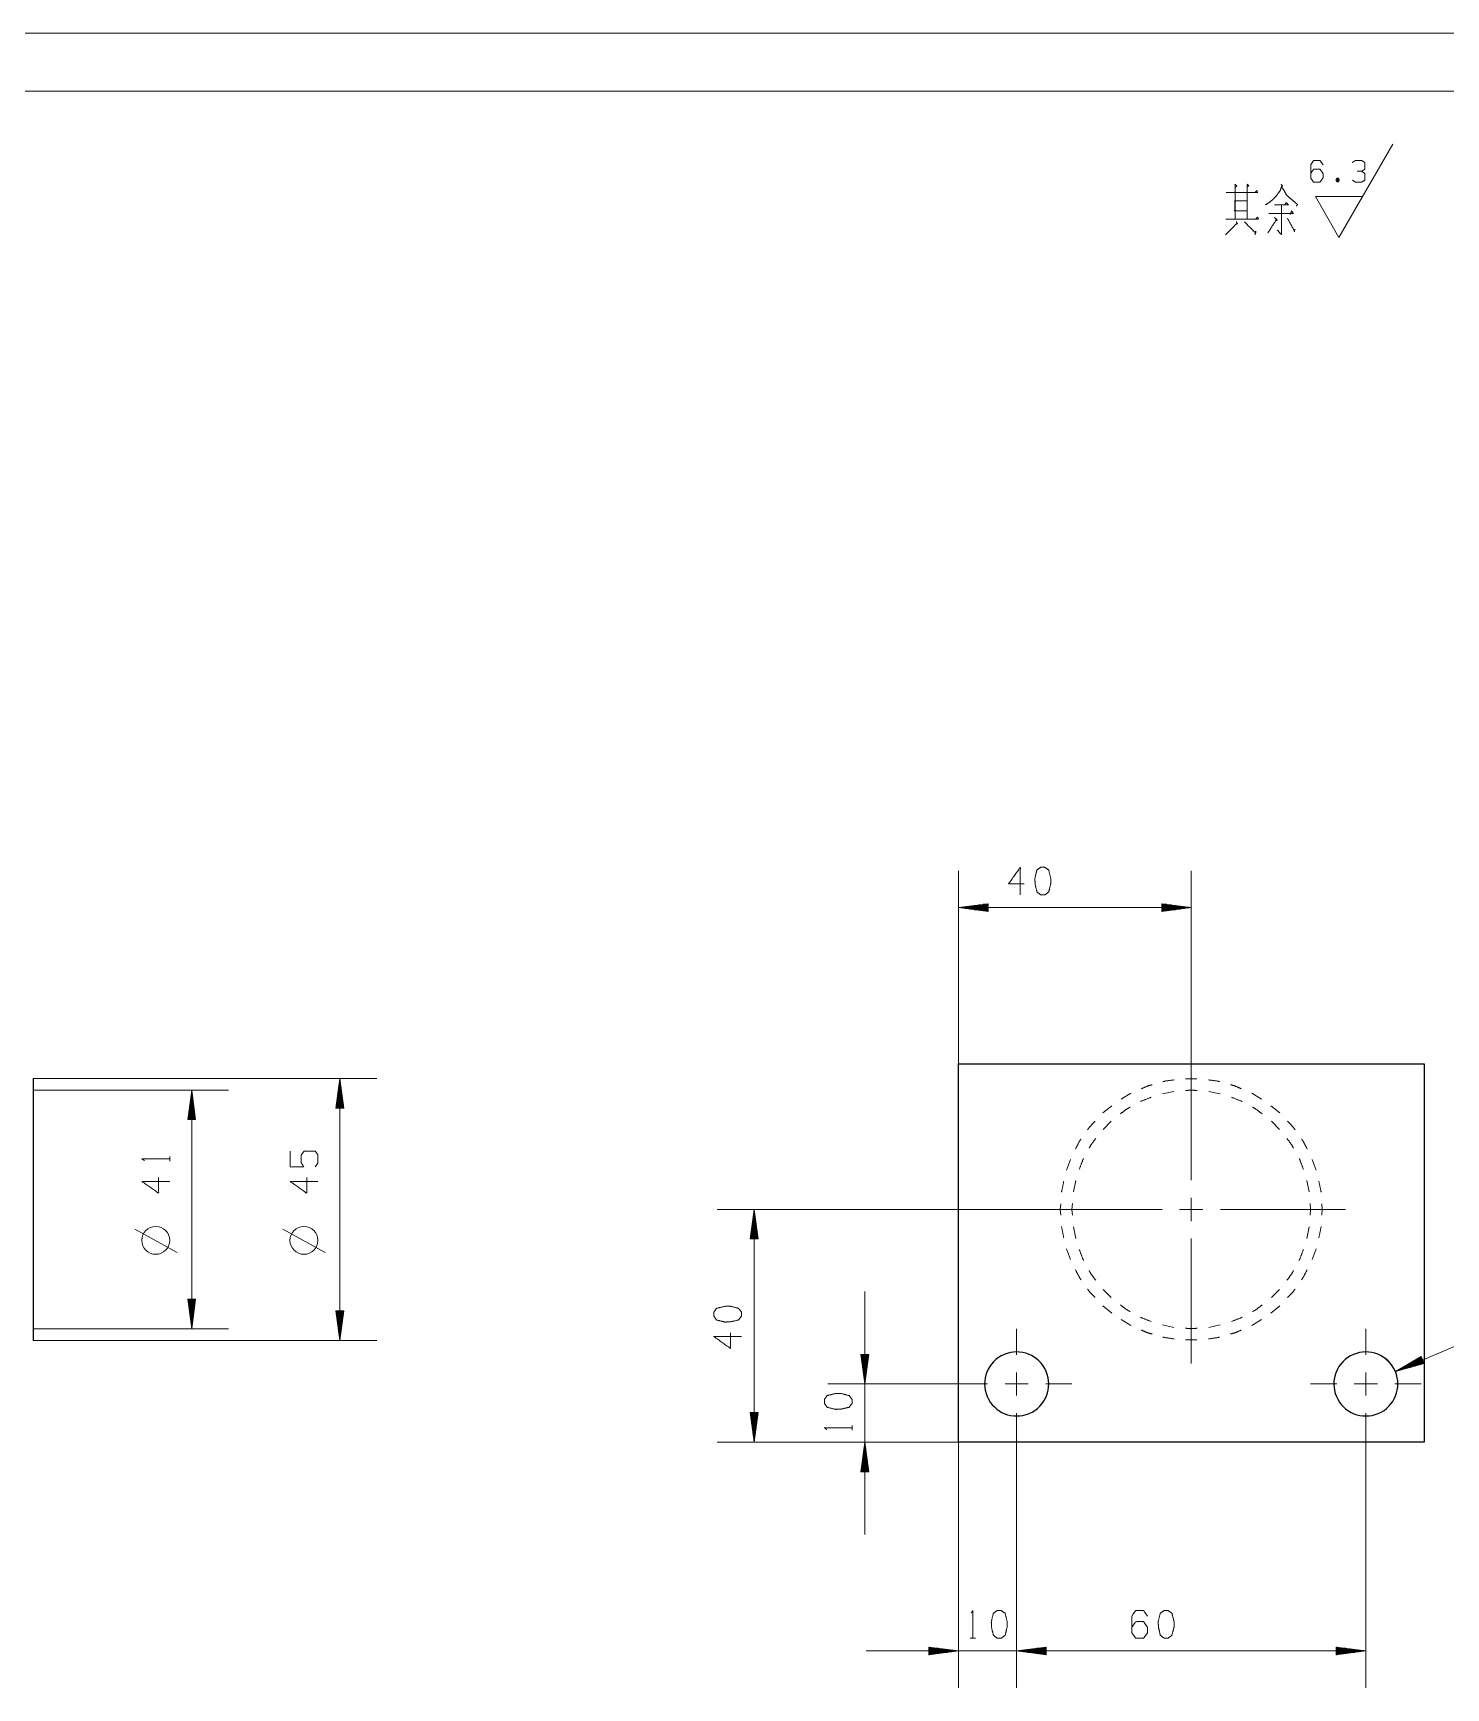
# Model space of a CAD drawing. Header units: millimetres. Extents: x 2210 to 79821, y -19430 to 2344.
# Drawn here: x 6375.1 to 6496.5, y 1647.6 to 1789.8 of the extents above; entities that cross this region are included whole.
import ezdxf

# ---------------------------------------------------------------- set-up
doc = ezdxf.new("R2010")
doc.units = ezdxf.units.MM
doc.layers.add('101', color=7, linetype='Continuous', true_color=0xffffff)

msp = doc.modelspace()

# ---------------------------------------------------------------- linework, layer by layer
at = {"layer": '101', "color": 133, "linetype": 'Continuous', "lineweight": 18}
for p, q in [((6562.03, 1789.82), (6142.03, 1789.82)), ((6557.03, 1784.82), (6167.03, 1784.82))]:
    msp.add_line(p, q, dxfattribs=at)
at = {"layer": '101', "color": 43, "linetype": 'Continuous', "lineweight": 18}
for p, q in [((6487.29, 1772.27), (6491.91, 1780.27)), ((6487.11, 1777.36), (6487.24, 1777.03)), ((6485.28, 1775.77), (6489.31, 1775.77)), ((6487.29, 1772.27), (6485.28, 1775.77))]:
    msp.add_line(p, q, dxfattribs=at)
at = {"layer": '101', "color": 22, "linetype": 'Continuous', "lineweight": 18}
for p, q in [((6454.6, 1701.26), (6454.6, 1717.86)), ((6474.6, 1702.01), (6474.6, 1717.86)), ((6457.14, 1715.02), (6454.6, 1714.69)), ((6454.6, 1714.69), (6457.14, 1714.35)), ((6454.6, 1714.69), (6474.6, 1714.69)), ((6457.14, 1714.71), (6454.8, 1714.71)), ((6457.14, 1714.66), (6454.8, 1714.66)), ((6457.14, 1714.76), (6455.18, 1714.76)), ((6457.14, 1714.61), (6455.18, 1714.61)), ((6457.14, 1714.81), (6455.57, 1714.81)), ((6457.14, 1714.87), (6455.95, 1714.87)), ((6457.14, 1714.92), (6456.34, 1714.92)), ((6457.14, 1714.97), (6456.73, 1714.97)), ((6457.14, 1715.02), (6457.11, 1715.02)), ((6457.14, 1715.02), (6457.11, 1715.02)), ((6457.14, 1714.35), (6457.14, 1715.02)), ((6474.6, 1714.69), (6472.06, 1715.02)), ((6472.06, 1715.02), (6472.1, 1715.02)), ((6472.06, 1715.02), (6472.06, 1714.35)), ((6472.06, 1715.02), (6472.1, 1715.02)), ((6472.06, 1714.97), (6472.48, 1714.97)), ((6472.06, 1714.92), (6472.87, 1714.92)), ((6472.06, 1714.87), (6473.25, 1714.87)), ((6472.06, 1714.81), (6473.64, 1714.81)), ((6472.06, 1714.76), (6474.03, 1714.76)), ((6472.06, 1714.71), (6474.41, 1714.71)), ((6472.06, 1714.35), (6474.6, 1714.69)), ((6472.06, 1714.66), (6474.41, 1714.66)), ((6472.06, 1714.61), (6474.03, 1714.61)), ((6457.14, 1714.56), (6455.57, 1714.56)), ((6457.14, 1714.51), (6455.95, 1714.51)), ((6457.14, 1714.46), (6456.34, 1714.46)), ((6457.14, 1714.41), (6456.73, 1714.41)), ((6457.14, 1714.36), (6457.11, 1714.36)), ((6457.14, 1714.36), (6457.11, 1714.36)), ((6472.06, 1714.56), (6473.64, 1714.56)), ((6472.06, 1714.51), (6473.25, 1714.51)), ((6472.06, 1714.46), (6472.87, 1714.46)), ((6472.06, 1714.41), (6472.48, 1714.41)), ((6472.06, 1714.36), (6472.1, 1714.36)), ((6472.06, 1714.36), (6472.1, 1714.36)), ((6375.1, 1700.01), (6404.63, 1700.01)), ((6375.1, 1699.01), (6391.9, 1699.01)), ((6388.73, 1699.01), (6388.39, 1696.47)), ((6389.06, 1696.47), (6388.73, 1699.01)), ((6388.73, 1699.01), (6388.73, 1678.51)), ((6401.45, 1700.01), (6401.12, 1697.47)), ((6401.33, 1697.47), (6401.33, 1699.05)), ((6401.38, 1697.47), (6401.38, 1699.43)), ((6401.43, 1697.47), (6401.43, 1699.82)), ((6401.79, 1697.47), (6401.45, 1700.01)), ((6401.45, 1677.51), (6401.45, 1700.01)), ((6401.48, 1697.47), (6401.48, 1699.82)), ((6401.53, 1697.47), (6401.53, 1699.43)), ((6401.58, 1697.47), (6401.58, 1699.05)), ((6388.55, 1696.47), (6388.55, 1697.66)), ((6388.6, 1696.47), (6388.6, 1698.05)), ((6388.65, 1696.47), (6388.65, 1698.43)), ((6388.7, 1696.47), (6388.7, 1698.82)), ((6388.75, 1696.47), (6388.75, 1698.82)), ((6388.8, 1696.47), (6388.8, 1698.43)), ((6388.85, 1696.47), (6388.85, 1698.05)), ((6388.9, 1696.47), (6388.9, 1697.66)), ((6401.17, 1697.47), (6401.17, 1697.89)), ((6401.22, 1697.47), (6401.22, 1698.27)), ((6401.27, 1697.47), (6401.27, 1698.66)), ((6401.63, 1697.47), (6401.63, 1698.66)), ((6401.68, 1697.47), (6401.68, 1698.27)), ((6401.73, 1697.47), (6401.73, 1697.89)), ((6388.39, 1696.47), (6389.06, 1696.47)), ((6388.4, 1696.47), (6388.4, 1696.5)), ((6388.4, 1696.47), (6388.4, 1696.5)), ((6388.45, 1696.47), (6388.45, 1696.89)), ((6388.5, 1696.47), (6388.5, 1697.27)), ((6388.95, 1696.47), (6388.95, 1697.27)), ((6389.01, 1696.47), (6389.01, 1696.89)), ((6389.06, 1696.47), (6389.06, 1696.5)), ((6389.06, 1696.47), (6389.06, 1696.5)), ((6401.12, 1697.47), (6401.12, 1697.5)), ((6401.12, 1697.47), (6401.12, 1697.5)), ((6401.12, 1697.47), (6401.79, 1697.47)), ((6401.78, 1697.47), (6401.78, 1697.5)), ((6401.78, 1697.47), (6401.78, 1697.5)), ((6461.35, 1688.76), (6433.88, 1688.76)), ((6437.06, 1688.76), (6436.72, 1686.22)), ((6436.93, 1686.22), (6436.93, 1687.8)), ((6436.98, 1686.22), (6436.98, 1688.18)), ((6437.03, 1686.22), (6437.03, 1688.57)), ((6437.06, 1668.76), (6437.06, 1688.76)), ((6437.39, 1686.22), (6437.06, 1688.76)), ((6437.08, 1686.22), (6437.08, 1688.57)), ((6437.13, 1686.22), (6437.13, 1688.18)), ((6437.18, 1686.22), (6437.18, 1687.8)), ((6492.14, 1674.83), (6523.43, 1688.07)), ((6436.72, 1686.22), (6437.39, 1686.22)), ((6436.73, 1686.22), (6436.73, 1686.25)), ((6436.73, 1686.22), (6436.73, 1686.25)), ((6436.78, 1686.22), (6436.78, 1686.64)), ((6436.83, 1686.22), (6436.83, 1687.02)), ((6436.88, 1686.22), (6436.88, 1687.41)), ((6437.23, 1686.22), (6437.23, 1687.41)), ((6437.28, 1686.22), (6437.28, 1687.02)), ((6437.34, 1686.22), (6437.34, 1686.64)), ((6437.39, 1686.22), (6437.39, 1686.25)), ((6437.39, 1686.22), (6437.39, 1686.25)), ((6388.39, 1681.05), (6388.73, 1678.51)), ((6389.06, 1681.05), (6388.39, 1681.05)), ((6388.4, 1681.05), (6388.4, 1681.02)), ((6388.4, 1681.05), (6388.4, 1681.02)), ((6388.45, 1681.05), (6388.45, 1680.63)), ((6388.5, 1681.05), (6388.5, 1680.25)), ((6388.55, 1681.05), (6388.55, 1679.86)), ((6388.6, 1681.05), (6388.6, 1679.48)), ((6388.65, 1681.05), (6388.65, 1679.09)), ((6388.7, 1681.05), (6388.7, 1678.7)), ((6388.73, 1678.51), (6389.06, 1681.05)), ((6388.75, 1681.05), (6388.75, 1678.7)), ((6388.8, 1681.05), (6388.8, 1679.09)), ((6388.85, 1681.05), (6388.85, 1679.48)), ((6388.9, 1681.05), (6388.9, 1679.86)), ((6388.95, 1681.05), (6388.95, 1680.25)), ((6389.01, 1681.05), (6389.01, 1680.63)), ((6389.06, 1681.05), (6389.06, 1681.02)), ((6389.06, 1681.05), (6389.06, 1681.02)), ((6446.55, 1681.7), (6446.55, 1660.82)), ((6401.79, 1680.05), (6401.12, 1680.05)), ((6401.12, 1680.05), (6401.45, 1677.51)), ((6401.12, 1680.05), (6401.12, 1680.02)), ((6401.12, 1680.05), (6401.12, 1680.02)), ((6401.17, 1680.05), (6401.17, 1679.63)), ((6401.22, 1680.05), (6401.22, 1679.25)), ((6401.27, 1680.05), (6401.27, 1678.86)), ((6401.33, 1680.05), (6401.33, 1678.48)), ((6401.38, 1680.05), (6401.38, 1678.09)), ((6401.43, 1680.05), (6401.43, 1677.7)), ((6401.45, 1677.51), (6401.79, 1680.05)), ((6401.48, 1680.05), (6401.48, 1677.7)), ((6401.53, 1680.05), (6401.53, 1678.09)), ((6401.58, 1680.05), (6401.58, 1678.48)), ((6401.63, 1680.05), (6401.63, 1678.86)), ((6401.68, 1680.05), (6401.68, 1679.25)), ((6401.73, 1680.05), (6401.73, 1679.63)), ((6401.78, 1680.05), (6401.78, 1680.02)), ((6401.78, 1680.05), (6401.78, 1680.02)), ((6375.1, 1678.51), (6391.9, 1678.51)), ((6375.1, 1677.51), (6404.63, 1677.51)), ((6446.22, 1676.3), (6446.55, 1673.76)), ((6446.89, 1676.3), (6446.22, 1676.3)), ((6446.22, 1676.3), (6446.22, 1676.27)), ((6446.22, 1676.3), (6446.22, 1676.27)), ((6446.27, 1676.3), (6446.27, 1675.88)), ((6446.33, 1676.3), (6446.33, 1675.5)), ((6446.38, 1676.3), (6446.38, 1675.11)), ((6446.43, 1676.3), (6446.43, 1674.73)), ((6446.48, 1676.3), (6446.48, 1674.34)), ((6446.53, 1676.3), (6446.53, 1673.95)), ((6446.55, 1673.76), (6446.89, 1676.3)), ((6446.58, 1676.3), (6446.58, 1673.95)), ((6446.63, 1676.3), (6446.63, 1674.34)), ((6446.68, 1676.3), (6446.68, 1674.73)), ((6446.73, 1676.3), (6446.73, 1675.11)), ((6446.78, 1676.3), (6446.78, 1675.5)), ((6446.83, 1676.3), (6446.83, 1675.88)), ((6446.88, 1676.3), (6446.88, 1676.27)), ((6446.88, 1676.3), (6446.88, 1676.27)), ((6494.35, 1676.13), (6492.14, 1674.83)), ((6492.14, 1674.83), (6494.61, 1675.51)), ((6494.47, 1675.85), (6492.3, 1674.93)), ((6494.49, 1675.8), (6492.32, 1674.88)), ((6494.45, 1675.89), (6492.64, 1675.13)), ((6494.51, 1675.75), (6492.7, 1674.99)), ((6494.43, 1675.94), (6492.98, 1675.32)), ((6494.53, 1675.7), (6493.07, 1675.09)), ((6494.41, 1675.99), (6493.31, 1675.52)), ((6494.55, 1675.66), (6493.45, 1675.19)), ((6494.39, 1676.03), (6493.65, 1675.72)), ((6494.57, 1675.61), (6493.83, 1675.3)), ((6494.37, 1676.08), (6493.98, 1675.92)), ((6494.59, 1675.56), (6494.2, 1675.4)), ((6494.35, 1676.13), (6494.32, 1676.11)), ((6494.35, 1676.13), (6494.32, 1676.11)), ((6494.61, 1675.51), (6494.35, 1676.13)), ((6494.6, 1675.52), (6494.58, 1675.51)), ((6494.6, 1675.52), (6494.58, 1675.51)), ((6454.85, 1673.76), (6443.38, 1673.76)), ((6436.72, 1671.3), (6437.06, 1668.76)), ((6437.39, 1671.3), (6436.72, 1671.3)), ((6436.73, 1671.3), (6436.73, 1671.27)), ((6436.73, 1671.3), (6436.73, 1671.27)), ((6436.78, 1671.3), (6436.78, 1670.88)), ((6436.83, 1671.3), (6436.83, 1670.5)), ((6436.88, 1671.3), (6436.88, 1670.11)), ((6436.93, 1671.3), (6436.93, 1669.73)), ((6436.98, 1671.3), (6436.98, 1669.34)), ((6437.03, 1671.3), (6437.03, 1668.95)), ((6437.06, 1668.76), (6437.39, 1671.3)), ((6437.08, 1671.3), (6437.08, 1668.95)), ((6437.13, 1671.3), (6437.13, 1669.34)), ((6437.18, 1671.3), (6437.18, 1669.73)), ((6437.23, 1671.3), (6437.23, 1670.11)), ((6437.28, 1671.3), (6437.28, 1670.5)), ((6437.34, 1671.3), (6437.34, 1670.88)), ((6437.39, 1671.3), (6437.39, 1671.27)), ((6437.39, 1671.3), (6437.39, 1671.27)), ((6454.6, 1668.76), (6433.88, 1668.76)), ((6454.6, 1668.76), (6443.38, 1668.76)), ((6446.55, 1668.76), (6446.22, 1666.22)), ((6446.43, 1666.22), (6446.43, 1667.8)), ((6446.48, 1666.22), (6446.48, 1668.18)), ((6446.53, 1666.22), (6446.53, 1668.57)), ((6446.89, 1666.22), (6446.55, 1668.76)), ((6446.58, 1666.22), (6446.58, 1668.57)), ((6446.63, 1666.22), (6446.63, 1668.18)), ((6446.68, 1666.22), (6446.68, 1667.8)), ((6454.6, 1668.76), (6454.6, 1647.65)), ((6459.6, 1669.01), (6459.6, 1647.65)), ((6459.6, 1669.01), (6459.6, 1647.65)), ((6489.6, 1669.01), (6489.6, 1647.65)), ((6446.27, 1666.22), (6446.27, 1666.64)), ((6446.33, 1666.22), (6446.33, 1667.02)), ((6446.38, 1666.22), (6446.38, 1667.41)), ((6446.73, 1666.22), (6446.73, 1667.41)), ((6446.78, 1666.22), (6446.78, 1667.02)), ((6446.83, 1666.22), (6446.83, 1666.64)), ((6446.22, 1666.22), (6446.22, 1666.25)), ((6446.22, 1666.22), (6446.22, 1666.25)), ((6446.22, 1666.22), (6446.89, 1666.22)), ((6446.88, 1666.22), (6446.88, 1666.25)), ((6446.88, 1666.22), (6446.88, 1666.25)), ((6446.67, 1650.82), (6467.54, 1650.82)), ((6452.06, 1651.16), (6452.06, 1650.49)), ((6454.6, 1650.82), (6452.06, 1651.16)), ((6452.06, 1651.15), (6452.1, 1651.15)), ((6452.06, 1651.15), (6452.1, 1651.15)), ((6452.06, 1651.1), (6452.48, 1651.1)), ((6452.06, 1651.05), (6452.87, 1651.05)), ((6452.06, 1651), (6453.25, 1651)), ((6452.06, 1650.95), (6453.64, 1650.95)), ((6452.06, 1650.9), (6454.03, 1650.9)), ((6452.06, 1650.85), (6454.41, 1650.85)), ((6452.06, 1650.49), (6454.6, 1650.82)), ((6452.06, 1650.8), (6454.41, 1650.8)), ((6452.06, 1650.75), (6454.03, 1650.75)), ((6452.06, 1650.7), (6453.64, 1650.7)), ((6452.06, 1650.65), (6453.25, 1650.65)), ((6462.14, 1651.16), (6459.6, 1650.82)), ((6462.14, 1651.16), (6459.6, 1650.82)), ((6459.6, 1650.82), (6489.6, 1650.82)), ((6459.6, 1650.82), (6462.14, 1650.49)), ((6459.6, 1650.82), (6462.14, 1650.49)), ((6462.14, 1650.85), (6459.8, 1650.85)), ((6462.14, 1650.85), (6459.8, 1650.85)), ((6462.14, 1650.8), (6459.8, 1650.8)), ((6462.14, 1650.8), (6459.8, 1650.8)), ((6462.14, 1650.9), (6460.18, 1650.9)), ((6462.14, 1650.9), (6460.18, 1650.9)), ((6462.14, 1650.75), (6460.18, 1650.75)), ((6462.14, 1650.75), (6460.18, 1650.75)), ((6462.14, 1650.95), (6460.57, 1650.95)), ((6462.14, 1650.95), (6460.57, 1650.95)), ((6462.14, 1650.7), (6460.57, 1650.7)), ((6462.14, 1650.7), (6460.57, 1650.7)), ((6462.14, 1651), (6460.95, 1651)), ((6462.14, 1651), (6460.95, 1651)), ((6462.14, 1650.65), (6460.95, 1650.65)), ((6462.14, 1650.65), (6460.95, 1650.65)), ((6462.14, 1651.05), (6461.34, 1651.05)), ((6462.14, 1651.05), (6461.34, 1651.05)), ((6462.14, 1651.1), (6461.73, 1651.1)), ((6462.14, 1651.1), (6461.73, 1651.1)), ((6462.14, 1651.15), (6462.11, 1651.15)), ((6462.14, 1651.15), (6462.11, 1651.15)), ((6462.14, 1651.15), (6462.11, 1651.15)), ((6462.14, 1651.15), (6462.11, 1651.15)), ((6462.14, 1650.49), (6462.14, 1651.16)), ((6462.14, 1650.49), (6462.14, 1651.16)), ((6489.6, 1650.82), (6487.06, 1651.16)), ((6487.06, 1651.16), (6487.06, 1650.49)), ((6487.06, 1651.15), (6487.1, 1651.15)), ((6487.06, 1651.15), (6487.1, 1651.15)), ((6487.06, 1651.1), (6487.48, 1651.1)), ((6487.06, 1651.05), (6487.87, 1651.05)), ((6487.06, 1651), (6488.25, 1651)), ((6487.06, 1650.95), (6488.64, 1650.95)), ((6487.06, 1650.9), (6489.03, 1650.9)), ((6487.06, 1650.85), (6489.41, 1650.85)), ((6487.06, 1650.49), (6489.6, 1650.82)), ((6487.06, 1650.8), (6489.41, 1650.8)), ((6487.06, 1650.75), (6489.03, 1650.75)), ((6487.06, 1650.7), (6488.64, 1650.7)), ((6487.06, 1650.65), (6488.25, 1650.65)), ((6452.06, 1650.59), (6452.87, 1650.59)), ((6452.06, 1650.54), (6452.48, 1650.54)), ((6452.06, 1650.49), (6452.1, 1650.49)), ((6452.06, 1650.49), (6452.1, 1650.49)), ((6462.14, 1650.59), (6461.34, 1650.59)), ((6462.14, 1650.59), (6461.34, 1650.59)), ((6462.14, 1650.54), (6461.73, 1650.54)), ((6462.14, 1650.54), (6461.73, 1650.54)), ((6462.14, 1650.49), (6462.11, 1650.49)), ((6462.14, 1650.49), (6462.11, 1650.49)), ((6462.14, 1650.49), (6462.11, 1650.49)), ((6462.14, 1650.49), (6462.11, 1650.49)), ((6487.06, 1650.59), (6487.87, 1650.59)), ((6487.06, 1650.54), (6487.48, 1650.54)), ((6487.06, 1650.49), (6487.1, 1650.49)), ((6487.06, 1650.49), (6487.1, 1650.49))]:
    msp.add_line(p, q, dxfattribs=at)
at = {"layer": '101', "color": 151, "linetype": 'Continuous', "lineweight": 18}
for p, q in [((6474.6, 1691.26), (6474.6, 1702.01)), ((6474.6, 1687.76), (6474.6, 1689.76)), ((6472.1, 1688.76), (6461.35, 1688.76)), ((6473.6, 1688.76), (6475.6, 1688.76)), ((6477.1, 1688.76), (6487.85, 1688.76)), ((6474.6, 1686.26), (6474.6, 1675.51)), ((6459.6, 1676.26), (6459.6, 1678.51)), ((6489.6, 1676.26), (6489.6, 1678.51)), ((6457.1, 1673.76), (6454.85, 1673.76)), ((6458.6, 1673.76), (6460.6, 1673.76)), ((6459.6, 1672.76), (6459.6, 1674.76)), ((6462.1, 1673.76), (6464.35, 1673.76)), ((6487.1, 1673.76), (6484.85, 1673.76)), ((6488.6, 1673.76), (6490.6, 1673.76)), ((6489.6, 1672.76), (6489.6, 1674.76)), ((6492.1, 1673.76), (6494.35, 1673.76)), ((6459.6, 1671.26), (6459.6, 1669.01)), ((6489.6, 1671.26), (6489.6, 1669.01))]:
    msp.add_line(p, q, dxfattribs=at)
at = {"layer": '101', "color": 92, "linetype": 'Continuous', "lineweight": 25}
for p, q in [((6454.6, 1668.76), (6454.6, 1701.26)), ((6454.6, 1701.26), (6494.6, 1701.26)), ((6494.6, 1701.26), (6494.6, 1668.76)), ((6494.6, 1668.76), (6454.6, 1668.76))]:
    msp.add_line(p, q, dxfattribs=at)
at = {"layer": '101', "color": 53, "linetype": 'Continuous', "lineweight": 18}
for p, q in [((6474.11, 1699.98), (6475.09, 1699.98)), ((6467.01, 1697.05), (6467.77, 1697.67)), ((6468.57, 1698.23), (6469.41, 1698.74)), ((6472.12, 1698.68), (6473.1, 1698.9)), ((6476.11, 1698.9), (6477.09, 1698.68)), ((6479.8, 1698.74), (6480.64, 1698.23)), ((6481.44, 1697.67), (6482.2, 1697.05)), ((6467.02, 1695.63), (6467.73, 1696.35)), ((6481.48, 1696.35), (6482.19, 1695.63)), ((6463.89, 1692.14), (6464.22, 1693.06)), ((6484.99, 1693.06), (6485.32, 1692.14)), ((6464.47, 1690.26), (6464.68, 1691.25)), ((6484.53, 1691.25), (6484.74, 1690.26)), ((6463.35, 1688.76), (6463.39, 1689.25)), ((6464.35, 1688.76), (6464.39, 1689.26)), ((6484.82, 1689.26), (6484.85, 1688.76)), ((6485.82, 1689.25), (6485.85, 1688.76)), ((6463.39, 1688.27), (6463.35, 1688.76)), ((6464.39, 1688.26), (6464.35, 1688.76)), ((6484.85, 1688.76), (6484.82, 1688.26)), ((6485.85, 1688.76), (6485.82, 1688.27)), ((6464.68, 1686.27), (6464.47, 1687.26)), ((6484.74, 1687.26), (6484.53, 1686.27)), ((6464.22, 1684.46), (6463.89, 1685.38)), ((6485.32, 1685.38), (6484.99, 1684.46)), ((6467.73, 1681.18), (6467.02, 1681.89)), ((6482.19, 1681.89), (6481.48, 1681.18)), ((6467.77, 1679.85), (6467.01, 1680.47)), ((6469.41, 1678.78), (6468.57, 1679.29)), ((6480.64, 1679.29), (6479.8, 1678.78)), ((6482.2, 1680.47), (6481.44, 1679.85)), ((6473.1, 1678.62), (6472.12, 1678.84)), ((6477.09, 1678.84), (6476.11, 1678.62)), ((6475.09, 1677.54), (6474.11, 1677.54))]:
    msp.add_line(p, q, dxfattribs=at)
at = {"layer": '101', "color": 72, "linetype": 'Continuous', "lineweight": 18}
for p, q in [((6386.84, 1692.89), (6386.84, 1693.31)), ((6387.48, 1685.06), (6383.83, 1687.06)), ((6400.2, 1685.06), (6396.55, 1687.06)), ((6445.46, 1669.78), (6445.46, 1670.2)), ((6455.62, 1651.92), (6456.05, 1651.92))]:
    msp.add_line(p, q, dxfattribs=at)
for centre in [(6385.64, 1686.1), (6398.37, 1686.1)]:
    msp.add_circle(centre, 1.2, dxfattribs=at)
at = {"layer": '101', "color": 92, "linetype": 'Continuous', "lineweight": 25}
for centre, start, end in [((6459.6, 1673.76), 28.6479, 208.6479), ((6489.6, 1673.76), 28.6479, 208.6479), ((6459.6, 1673.76), 208.6479, 28.6479), ((6489.6, 1673.76), 208.6479, 28.6479)]:
    msp.add_arc(centre, 2.75, start, end, dxfattribs=at)
at = {"layer": '101', "color": 22, "linetype": 'Continuous', "lineweight": 18}
msp.add_arc((6489.6, 1673.76), 2.75, 28.6479, 72.0373, dxfattribs=at)
at = {"layer": '101', "color": 43, "linetype": 'Continuous', "lineweight": 18}
for points, knots in [([(6484.86, 1777.76), (6485.11, 1778.13), (6485.66, 1778.13), (6485.92, 1777.76), (6485.92, 1777.38), (6485.66, 1777.01), (6485.11, 1777.01), (6484.86, 1777.38), (6484.86, 1778.5), (6485.11, 1778.88), (6485.66, 1778.88), (6485.92, 1778.5)], [0, 0, 0.076963, 0.169763, 0.248074, 0.312018, 0.39033, 0.48313, 0.560092, 0.751926, 0.828889, 0.921689, 1, 1]), ([(6489.24, 1777.95), (6489.51, 1778.13), (6489.51, 1778.7), (6489.24, 1778.88), (6488.7, 1778.88), (6488.43, 1778.7)], [0, 0, 0.153872, 0.429849, 0.583721, 0.846128, 1, 1]), ([(6487.11, 1777.03), (6487.24, 1777.03), (6487.31, 1777.21), (6487.24, 1777.36), (6487.11, 1777.36), (6487.04, 1777.21), (6487.11, 1777.03), (6487.24, 1777.36)], [0, 0, 0.093983, 0.236792, 0.365957, 0.45994, 0.589105, 0.731914, 1, 1]), ([(6488.45, 1777.19), (6488.7, 1777.01), (6489.24, 1777.01), (6489.51, 1777.19), (6489.51, 1777.76), (6489.24, 1777.95), (6488.84, 1777.95)], [0, 0, 0.12412, 0.343693, 0.472448, 0.703377, 0.836727, 1, 1])]:
    msp.add_open_spline(points, degree=1, knots=knots, dxfattribs=at)
at = {"layer": '101', "color": 72, "linetype": 'Continuous', "lineweight": 18}
for points, knots in [([(6478.33, 1776.84), (6478.52, 1776.69), (6478.36, 1776.54), (6478.36, 1776.84), (6478.36, 1773.84), (6478.36, 1776.12), (6477.59, 1776.12), (6480.32, 1776.12), (6479.4, 1776.12), (6479.4, 1776.8), (6479.4, 1773.84), (6479.4, 1775.41), (6478.33, 1775.41), (6478.33, 1774.55), (6479.4, 1774.55), (6479.4, 1773.84), (6477.54, 1773.84), (6480.4, 1773.84), (6480.27, 1774.02), (6480.14, 1773.84)], [0, 0, 0.009717, 0.01862, 0.030836, 0.152989, 0.24613, 0.277436, 0.388627, 0.426411, 0.453896, 0.574522, 0.638652, 0.681834, 0.716953, 0.760134, 0.789145, 0.864711, 0.9813, 0.99065, 1, 1]), ([(6479.42, 1776.61), (6479.55, 1776.72), (6479.4, 1776.84)], [0, 0, 0.471535, 1, 1]), ([(6480.08, 1776.12), (6480.22, 1776.31), (6480.3, 1776.12)], [0, 0, 0.529971, 1, 1]), ([(6482.31, 1776.84), (6482.47, 1776.69), (6482.39, 1776.72), (6482.23, 1776.27), (6481.96, 1775.9), (6481.64, 1775.56), (6481.35, 1775.3), (6480.98, 1775.07)], [0, 0, 0.086309, 0.12102, 0.309421, 0.490705, 0.673783, 0.828666, 1, 1]), ([(6482.36, 1776.61), (6482.57, 1776.31), (6482.76, 1775.94), (6483.13, 1775.6), (6483.58, 1775.22), (6483.71, 1775.11), (6483.74, 1775.11), (6483.63, 1774.96)], [0, 0, 0.16272, 0.348027, 0.570218, 0.82989, 0.906889, 0.918635, 1, 1]), ([(6481.27, 1774.32), (6483.37, 1774.32), (6483.23, 1774.55), (6483.1, 1774.25)], [0, 0, 0.780475, 0.877786, 1, 1]), ([(6481.75, 1775.07), (6482.94, 1775.07), (6482.76, 1775.26), (6482.62, 1775.07)], [0, 0, 0.707431, 0.863851, 1, 1]), ([(6482.36, 1775.07), (6482.36, 1772.49), (6481.99, 1772.9)], [0, 0, 0.823415, 1, 1]), ([(6478.47, 1773.61), (6478.57, 1773.42), (6478.55, 1773.5), (6477.54, 1772.49)], [0, 0, 0.125001, 0.171159, 1, 1]), ([(6479.16, 1773.61), (6480.14, 1772.64), (6480.14, 1772.82), (6480.08, 1772.49)], [0, 0, 0.723289, 0.821343, 1, 1]), ([(6481.75, 1773.99), (6481.99, 1773.72), (6481.94, 1773.84), (6481.19, 1772.67)], [0, 0, 0.190889, 0.257814, 1, 1]), ([(6482.86, 1773.91), (6483.47, 1772.82), (6483.5, 1772.97), (6483.45, 1772.75)], [0, 0, 0.764772, 0.858208, 1, 1]), ([(6460.25, 1716.73), (6458.91, 1716.73), (6459.91, 1718.15), (6459.91, 1715.78)], [0, 0, 0.245868, 0.565295, 1, 1]), ([(6462.01, 1715.78), (6462.35, 1716.03), (6462.53, 1716.73), (6462.53, 1717.2), (6462.35, 1717.93), (6462.01, 1718.15), (6461.68, 1718.15), (6461.34, 1717.93), (6461.17, 1717.2), (6461.18, 1716.73), (6461.34, 1716.03), (6461.68, 1715.78), (6462.01, 1715.78)], [0, 0, 0.067528, 0.183971, 0.260584, 0.380942, 0.446142, 0.500308, 0.565504, 0.685863, 0.76253, 0.878309, 0.945834, 1, 1]), ([(6399.34, 1692.41), (6399.57, 1692.75), (6399.57, 1693.44), (6399.34, 1693.77), (6398.39, 1693.77), (6398.14, 1693.44), (6398.14, 1692.75), (6398.37, 1692.41), (6397.19, 1692.41), (6397.19, 1693.77)], [0, 0, 0.062227, 0.168342, 0.230572, 0.376816, 0.441266, 0.547382, 0.609608, 0.79049, 1, 1]), ([(6384.66, 1692.96), (6384.46, 1693.1), (6386.84, 1693.1)], [0, 0, 0.093493, 1, 1]), ([(6385.89, 1691.5), (6385.89, 1690.15), (6384.46, 1691.16), (6386.84, 1691.16)], [0, 0, 0.245869, 0.565294, 1, 1]), ([(6398.62, 1691.5), (6398.62, 1690.15), (6397.19, 1691.16), (6399.57, 1691.16)], [0, 0, 0.24587, 0.565295, 1, 1]), ([(6435.96, 1679.93), (6435.71, 1680.26), (6435.01, 1680.44), (6434.54, 1680.44), (6433.81, 1680.26), (6433.59, 1679.93), (6433.59, 1679.59), (6433.81, 1679.26), (6434.54, 1679.08), (6435.01, 1679.1), (6435.71, 1679.26), (6435.96, 1679.59), (6435.96, 1679.93)], [0, 0, 0.067526, 0.183973, 0.260583, 0.380942, 0.446141, 0.500308, 0.565505, 0.685864, 0.762528, 0.87831, 0.945834, 1, 1]), ([(6435.01, 1678.16), (6435.01, 1676.82), (6433.59, 1677.83), (6435.96, 1677.83)], [0, 0, 0.24587, 0.565296, 1, 1]), ([(6445.46, 1672.43), (6445.21, 1672.76), (6444.51, 1672.94), (6444.04, 1672.94), (6443.31, 1672.76), (6443.09, 1672.43), (6443.09, 1672.09), (6443.31, 1671.76), (6444.04, 1671.58), (6444.51, 1671.6), (6445.21, 1671.76), (6445.46, 1672.09), (6445.46, 1672.43)], [0, 0, 0.067526, 0.183973, 0.260584, 0.380944, 0.446143, 0.500306, 0.565506, 0.685865, 0.762529, 0.878311, 0.945837, 1, 1]), ([(6443.29, 1669.85), (6443.09, 1669.99), (6445.46, 1669.99)], [0, 0, 0.093484, 1, 1]), ([(6455.69, 1654.09), (6455.84, 1654.29), (6455.84, 1651.92)], [0, 0, 0.093489, 1, 1]), ([(6458.27, 1651.92), (6458.61, 1652.17), (6458.78, 1652.87), (6458.78, 1653.34), (6458.61, 1654.07), (6458.27, 1654.29), (6457.93, 1654.29), (6457.6, 1654.07), (6457.42, 1653.34), (6457.44, 1652.87), (6457.6, 1652.17), (6457.93, 1651.92), (6458.27, 1651.92)], [0, 0, 0.067527, 0.183972, 0.260584, 0.380943, 0.446143, 0.500306, 0.565506, 0.685865, 0.76253, 0.87831, 0.945837, 1, 1]), ([(6469.5, 1652.87), (6469.82, 1653.34), (6470.51, 1653.34), (6470.84, 1652.87), (6470.84, 1652.39), (6470.51, 1651.92), (6469.82, 1651.92), (6469.5, 1652.39), (6469.5, 1653.82), (6469.82, 1654.29), (6470.51, 1654.29), (6470.84, 1653.82)], [0, 0, 0.076962, 0.16976, 0.248073, 0.312018, 0.390331, 0.483128, 0.56009, 0.751925, 0.828889, 0.921686, 1, 1]), ([(6472.61, 1651.92), (6472.94, 1652.17), (6473.12, 1652.87), (6473.12, 1653.34), (6472.94, 1654.07), (6472.61, 1654.29), (6472.27, 1654.29), (6471.94, 1654.07), (6471.76, 1653.34), (6471.78, 1652.87), (6471.94, 1652.17), (6472.27, 1651.92), (6472.61, 1651.92)], [0, 0, 0.067524, 0.18397, 0.260582, 0.380942, 0.446139, 0.500306, 0.565504, 0.685863, 0.762528, 0.878309, 0.945834, 1, 1])]:
    msp.add_open_spline(points, degree=1, knots=knots, dxfattribs=at)
at = {"layer": '101', "color": 92, "linetype": 'Continuous', "lineweight": 25}
for points, knots in [([(6375.1, 1700.01), (6375.1, 1699.9), (6375.1, 1698.99), (6375.1, 1697.26), (6375.1, 1694.84), (6375.1, 1691.93), (6375.1, 1688.76)], [0, 0, 0.010179, 0.090368, 0.244251, 0.459359, 0.718268, 1, 1]), ([(6375.1, 1688.76), (6375.1, 1685.59), (6375.1, 1682.68), (6375.1, 1681.39), (6375.1, 1679.3), (6375.1, 1678.53), (6375.1, 1677.62), (6375.1, 1677.51)], [0, 0, 0.281733, 0.540641, 0.65486, 0.841254, 0.909632, 0.989821, 1, 1])]:
    msp.add_open_spline(points, degree=1, knots=knots, dxfattribs=at)
at = {"layer": '101', "color": 53, "linetype": 'Continuous', "lineweight": 18}
for points, knots in [([(6470.31, 1699.13), (6470.84, 1699.36), (6471.23, 1699.47)], [0, 0, 0.586959, 1, 1]), ([(6472.17, 1699.73), (6472.32, 1699.78), (6473.14, 1699.89)], [0, 0, 0.152169, 1, 1]), ([(6474.1, 1698.97), (6474.6, 1699.01), (6475.11, 1698.97)], [0, 0, 0.50001, 1, 1]), ([(6476.07, 1699.89), (6476.89, 1699.78), (6477.04, 1699.73)], [0, 0, 0.847828, 1, 1]), ([(6477.98, 1699.47), (6478.37, 1699.36), (6478.9, 1699.13)], [0, 0, 0.413061, 1, 1]), ([(6470.23, 1698.02), (6470.35, 1698.08), (6471.16, 1698.39)], [0, 0, 0.136356, 1, 1]), ([(6478.05, 1698.39), (6478.86, 1698.08), (6478.98, 1698.02)], [0, 0, 0.863626, 1, 1]), ([(6465.69, 1695.6), (6465.88, 1695.86), (6466.33, 1696.34)], [0, 0, 0.326083, 1, 1]), ([(6468.51, 1696.97), (6469.06, 1697.38), (6469.34, 1697.54)], [0, 0, 0.681813, 1, 1]), ([(6479.87, 1697.54), (6480.15, 1697.38), (6480.69, 1696.97)], [0, 0, 0.318187, 1, 1]), ([(6482.88, 1696.34), (6483.33, 1695.86), (6483.52, 1695.6)], [0, 0, 0.673908, 1, 1]), ([(6464.65, 1693.94), (6464.99, 1694.61), (6465.13, 1694.8)], [0, 0, 0.760871, 1, 1]), ([(6465.83, 1694.02), (6465.98, 1694.3), (6466.39, 1694.85)], [0, 0, 0.318187, 1, 1]), ([(6482.82, 1694.85), (6483.23, 1694.3), (6483.38, 1694.02)], [0, 0, 0.681813, 1, 1]), ([(6484.08, 1694.8), (6484.22, 1694.61), (6484.56, 1693.94)], [0, 0, 0.239118, 1, 1]), ([(6464.98, 1692.2), (6465.28, 1693.02), (6465.35, 1693.14)], [0, 0, 0.863626, 1, 1]), ([(6483.86, 1693.14), (6483.93, 1693.02), (6484.23, 1692.2)], [0, 0, 0.136374, 1, 1]), ([(6463.45, 1690.23), (6463.46, 1690.29), (6463.65, 1691.19)], [0, 0, 0.06522, 1, 1]), ([(6485.56, 1691.19), (6485.75, 1690.29), (6485.75, 1690.23)], [0, 0, 0.93478, 1, 1]), ([(6463.65, 1686.33), (6463.46, 1687.23), (6463.45, 1687.29)], [0, 0, 0.93478, 1, 1]), ([(6485.75, 1687.29), (6485.75, 1687.23), (6485.56, 1686.33)], [0, 0, 0.06522, 1, 1]), ([(6465.35, 1684.38), (6465.28, 1684.5), (6464.98, 1685.32)], [0, 0, 0.136356, 1, 1]), ([(6484.23, 1685.32), (6483.93, 1684.5), (6483.86, 1684.38)], [0, 0, 0.863644, 1, 1]), ([(6465.13, 1682.72), (6464.99, 1682.92), (6464.65, 1683.58)], [0, 0, 0.239129, 1, 1]), ([(6466.39, 1682.67), (6465.98, 1683.22), (6465.83, 1683.5)], [0, 0, 0.681813, 1, 1]), ([(6483.38, 1683.5), (6483.23, 1683.22), (6482.82, 1682.67)], [0, 0, 0.318187, 1, 1]), ([(6484.56, 1683.58), (6484.22, 1682.92), (6484.08, 1682.72)], [0, 0, 0.760882, 1, 1]), ([(6466.33, 1681.18), (6465.88, 1681.66), (6465.69, 1681.92)], [0, 0, 0.673917, 1, 1]), ([(6483.52, 1681.92), (6483.33, 1681.66), (6482.88, 1681.18)], [0, 0, 0.326092, 1, 1]), ([(6469.34, 1679.98), (6469.06, 1680.14), (6468.51, 1680.55)], [0, 0, 0.318187, 1, 1]), ([(6480.69, 1680.55), (6480.15, 1680.14), (6479.87, 1679.98)], [0, 0, 0.681813, 1, 1]), ([(6471.16, 1679.13), (6470.35, 1679.44), (6470.23, 1679.5)], [0, 0, 0.863644, 1, 1]), ([(6478.98, 1679.5), (6478.86, 1679.44), (6478.05, 1679.13)], [0, 0, 0.136374, 1, 1]), ([(6471.23, 1678.05), (6470.84, 1678.16), (6470.31, 1678.39)], [0, 0, 0.413041, 1, 1]), ([(6473.14, 1677.63), (6472.32, 1677.75), (6472.17, 1677.79)], [0, 0, 0.847826, 1, 1]), ([(6475.11, 1678.55), (6474.6, 1678.51), (6474.1, 1678.55)], [0, 0, 0.49999, 1, 1]), ([(6477.04, 1677.79), (6476.89, 1677.75), (6476.07, 1677.63)], [0, 0, 0.152177, 1, 1]), ([(6478.9, 1678.39), (6478.37, 1678.16), (6477.98, 1678.05)], [0, 0, 0.586939, 1, 1])]:
    msp.add_open_spline(points, degree=1, knots=knots, dxfattribs=at)

doc.saveas('drawing.dxf')
